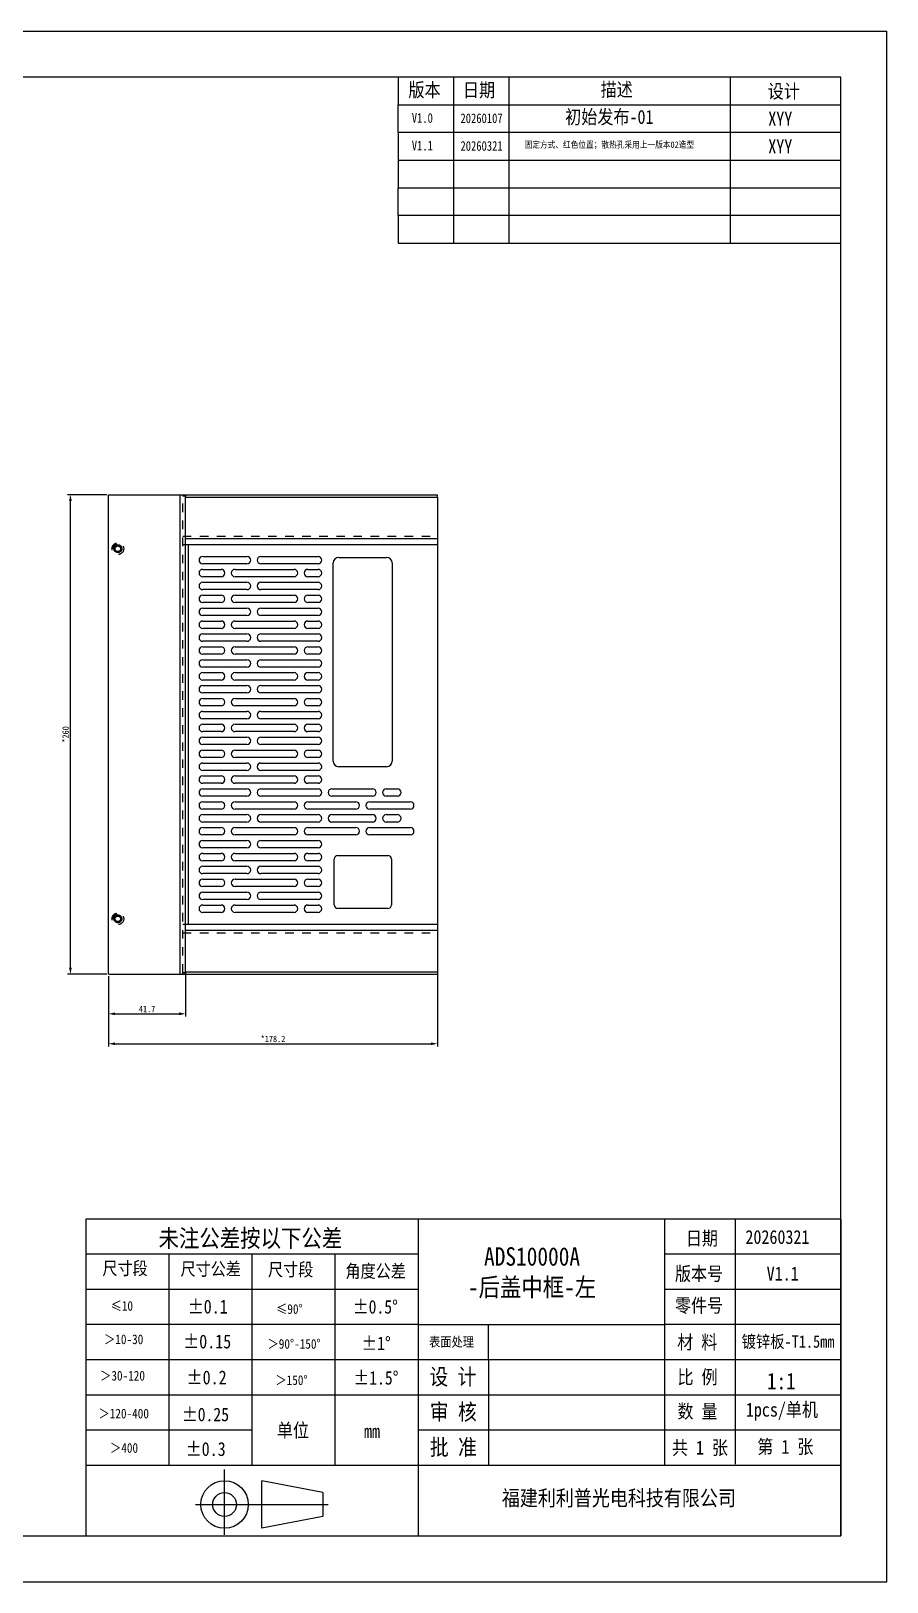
# Model space of a CAD drawing. Header units: millimetres. Extents: x -177 to 18421, y -5017 to 3255.
# Drawn here: x 17478 to 17942, y 1159 to 2000 of the extents above; entities that cross this region are included whole.
import ezdxf

# ---------------------------------------------------------------- set-up
doc = ezdxf.new("R2010")
doc.units = ezdxf.units.MM
doc.header["$LTSCALE"] = 46.255
doc.header["$PDMODE"] = 3
doc.header["$PDSIZE"] = 8
doc.linetypes.add('HIDDEN', pattern=[0.2, 0.1, -0.1])
doc.layers.get('0').update_dxf_attribs({"linetype": 'CONTINUOUS'})
doc.layers.get('Defpoints').update_dxf_attribs({"linetype": 'CONTINUOUS'})
for name, color, linetype in [('02___PRT_ALL_AXES', 7, 'CONTINUOUS'), ('03___PRT_ALL_CURVES', 7, 'CONTINUOUS'), ('DEFAULT_2', 8, 'HIDDEN')]:
    doc.layers.add(name, color=color, linetype=linetype)
doc.styles.get("Standard").update_dxf_attribs({"font": 'txt', "width": 0.85})
doc.styles.add('TEXTSTYLE_1', font='gdt', dxfattribs={"width": 0.8})
doc.dimstyles.new('DIMSTYLE_1', dxfattribs={"dimtxt": 3.5, "dimasz": 3.5, "dimexe": 1.5, "dimexo": 1, "dimgap": 0.875, "dimtad": 1, "dimdsep": 46, "dimtxsty": 'Standard', "dimblk": '_FILLED', "dimcen": 0.09, "dimadec": 0, "dimazin": 0, "dimtp": 0.01, "dimtm": 0.01, "dimtfac": 1, "dimtofl": 0, "dimtmove": 0, "dimatfit": 3, "dimldrblk": '_FILLED', "dimfxl": 0, "dimtolj": 1, "dimarcsym": 0})

# ---------------------------------------------------------------- blocks, each defined once
blk = doc.blocks.new('_FILLED')
at = {"color": 0, "linetype": 'ByBlock'}
blk.add_solid([(0, 0), (-1, 0.21), (-1, -0.21)], dxfattribs=at)
blk = doc.blocks.new('*D211')
at = {"color": 0, "linetype": 'Continuous', "lineweight": -2, "transparency": 16777216}
for p, q in [((17698.4, 1489.36), (17698.4, 1449.81)), ((17520.2, 1488.04), (17520.2, 1449.81)), ((17523.7, 1451.31), (17694.9, 1451.31))]:
    blk.add_line(p, q, dxfattribs=at)
at = {"layer": 'Defpoints', "color": 0, "linetype": 'Continuous', "transparency": 16777216}
for p in [(17520.2, 1489.04), (17698.4, 1490.36), (17698.4, 1451.31)]:
    blk.add_point(p, dxfattribs=at)
at = {"color": 0, "linetype": 'Continuous', "lineweight": -2, "transparency": 16777216, "xscale": 3.5, "yscale": 3.5, "zscale": 3.5, "rotation": 180}
blk.add_blockref('_FILLED', (17520.2, 1451.31), dxfattribs=at)
at = {"color": 0, "linetype": 'Continuous', "lineweight": -2, "transparency": 16777216, "xscale": 3.5, "yscale": 3.5, "zscale": 3.5}
blk.add_blockref('_FILLED', (17698.4, 1451.31), dxfattribs=at)
at = {"color": 0, "linetype": 'Continuous', "transparency": 16777216, "insert": (17609.3, 1455.69), "char_height": 3.5, "width": 25.5, "attachment_point": 2}
blk.add_mtext('\\A1;*178.2', dxfattribs=at)
blk = doc.blocks.new('*D212')
at = {"color": 0, "linetype": 'Continuous', "lineweight": -2, "transparency": 16777216}
for p, q in [((17561.9, 1488.84), (17561.9, 1466.05)), ((17520.2, 1488.04), (17520.2, 1466.05)), ((17523.7, 1467.55), (17558.4, 1467.55))]:
    blk.add_line(p, q, dxfattribs=at)
at = {"layer": 'Defpoints', "color": 0, "linetype": 'Continuous', "transparency": 16777216}
for p in [(17520.2, 1489.04), (17561.9, 1489.84), (17561.9, 1467.55)]:
    blk.add_point(p, dxfattribs=at)
at = {"color": 0, "linetype": 'Continuous', "lineweight": -2, "transparency": 16777216, "xscale": 3.5, "yscale": 3.5, "zscale": 3.5, "rotation": 180}
blk.add_blockref('_FILLED', (17520.2, 1467.55), dxfattribs=at)
at = {"color": 0, "linetype": 'Continuous', "lineweight": -2, "transparency": 16777216, "xscale": 3.5, "yscale": 3.5, "zscale": 3.5}
blk.add_blockref('_FILLED', (17561.9, 1467.55), dxfattribs=at)
at = {"color": 0, "linetype": 'Continuous', "transparency": 16777216, "insert": (17541.05, 1471.93), "char_height": 3.5, "width": 17, "attachment_point": 2}
blk.add_mtext('\\A1;41.7', dxfattribs=at)
blk = doc.blocks.new('*D214')
at = {"color": 0, "linetype": 'Continuous', "lineweight": -2, "transparency": 16777216}
for p, q in [((17519.2, 1749.04), (17497.99, 1749.04)), ((17499.49, 1492.54), (17499.49, 1745.54)), ((17519.2, 1489.04), (17497.99, 1489.04))]:
    blk.add_line(p, q, dxfattribs=at)
at = {"layer": 'Defpoints', "color": 0, "linetype": 'Continuous', "transparency": 16777216}
for p in [(17499.49, 1749.04), (17520.2, 1749.04), (17520.2, 1489.04)]:
    blk.add_point(p, dxfattribs=at)
at = {"color": 0, "linetype": 'Continuous', "lineweight": -2, "transparency": 16777216, "xscale": 3.5, "yscale": 3.5, "zscale": 3.5}
for p, rotation in [((17499.49, 1749.04), 90), ((17499.49, 1489.04), 270)]:
    blk.add_blockref('_FILLED', p, dxfattribs=dict(at, rotation=rotation))
at = {"color": 0, "linetype": 'Continuous', "transparency": 16777216, "insert": (17495.12, 1619.04), "char_height": 3.5, "width": 17, "attachment_point": 2, "rotation": 90}
blk.add_mtext('\\A1;*260', dxfattribs=at)

msp = doc.modelspace()

# ---------------------------------------------------------------- linework, layer by layer
at = {"color": 7, "linetype": 'Continuous'}
for p, q in [((16753.092, 2000.458), (17942.092, 2000.458)), ((17942.092, 1159.458), (17942.092, 2000.458)), ((17561.901, 1747.718), (17561.901, 1749.043)), ((17561.901, 1749.043), (17698.401, 1749.043)), ((17698.401, 1747.718), (17698.401, 1749.043)), ((17561.901, 1490.364), (17561.901, 1489.04)), ((17561.901, 1489.04), (17698.401, 1489.04)), ((17698.401, 1490.364), (17698.401, 1489.04)), ((16753.092, 1159.458), (17942.092, 1159.458))]:
    msp.add_line(p, q, dxfattribs=at)
for p, q in [((17707.092, 1975.458), (17707.092, 1930.458)), ((17737.092, 1975.458), (17737.092, 1930.458)), ((17857.092, 1975.458), (17857.092, 1930.458)), ((17677.092, 1930.458), (17677.092, 1915.458)), ((17707.092, 1930.458), (17707.092, 1885.458)), ((17737.092, 1930.458), (17737.092, 1885.458)), ((17857.092, 1930.458), (17857.092, 1885.458)), ((17677.092, 1900.458), (17677.092, 1915.458)), ((17677.092, 1915.458), (17917.092, 1915.458)), ((17917.092, 1900.458), (17677.092, 1900.458)), ((17677.092, 1900.458), (17677.092, 1885.458)), ((17677.092, 1885.458), (17917.092, 1885.458)), ((17917.092, 1356.259), (17507.896, 1356.259)), ((17507.896, 1356.259), (17507.896, 1184.458)), ((17687.896, 1356.259), (17687.896, 1184.458)), ((17821.456, 1356.259), (17821.456, 1222.636)), ((17859.825, 1356.259), (17859.825, 1223.272)), ((17917.092, 1356.259), (17917.092, 1184.458)), ((17687.896, 1337.17), (17507.896, 1337.17)), ((17552.896, 1337.17), (17552.896, 1222.663)), ((17597.896, 1337.17), (17597.896, 1222.663)), ((17642.896, 1337.17), (17642.896, 1222.663)), ((17917.092, 1337.17), (17821.456, 1337.17)), ((17687.896, 1318.081), (17507.896, 1318.081)), ((17917.092, 1318.081), (17821.456, 1318.081)), ((17687.896, 1298.992), (17507.896, 1298.992)), ((17687.896, 1298.992), (17821.456, 1298.992)), ((17726.074, 1279.903), (17726.074, 1298.992)), ((17917.092, 1298.992), (17821.456, 1298.992)), ((17687.896, 1279.903), (17507.896, 1279.903)), ((17917.092, 1279.903), (17687.896, 1279.903)), ((17726.074, 1279.903), (17726.074, 1222.636)), ((17917.092, 1260.814), (17507.896, 1260.814)), ((17597.896, 1241.752), (17507.896, 1241.752)), ((17917.092, 1241.725), (17687.896, 1241.725)), ((17687.896, 1222.663), (17507.896, 1222.663)), ((17917.092, 1222.636), (17687.896, 1222.636)), ((17636.33, 1207.905), (17603.254, 1214.341)), ((17636.33, 1207.905), (17636.33, 1195.035)), ((17636.33, 1195.035), (17603.254, 1188.599)), ((17507.896, 1184.458), (17917.092, 1184.458))]:
    msp.add_line(p, q)
at = {"color": 3, "linetype": 'Continuous'}
for p, q in [((17520.201, 1489.04), (17520.201, 1749.043)), ((17520.201, 1749.043), (17561.499, 1749.043)), ((17558.901, 1489.04), (17558.901, 1749.043)), ((17561.901, 1490.364), (17561.901, 1747.718)), ((17561.901, 1747.718), (17698.401, 1747.718)), ((17698.401, 1747.718), (17698.401, 1490.364)), ((17561.901, 1725.258), (17698.401, 1725.258)), ((17561.901, 1721.991), (17698.401, 1721.991)), ((17563.401, 1721.991), (17563.401, 1516.091)), ((17571.201, 1715.541), (17595.201, 1715.541)), ((17595.201, 1711.541), (17571.201, 1711.541)), ((17571.201, 1708.541), (17581.201, 1708.541)), ((17588.701, 1708.541), (17620.701, 1708.541)), ((17602.701, 1715.541), (17633.701, 1715.541)), ((17633.701, 1711.541), (17602.701, 1711.541)), ((17628.201, 1708.541), (17633.701, 1708.541)), ((17581.201, 1704.541), (17571.201, 1704.541)), ((17571.201, 1701.541), (17595.201, 1701.541)), ((17620.701, 1704.541), (17588.701, 1704.541)), ((17602.701, 1701.541), (17633.701, 1701.541)), ((17633.701, 1704.541), (17628.201, 1704.541)), ((17595.201, 1697.541), (17571.201, 1697.541)), ((17571.201, 1694.541), (17581.201, 1694.541)), ((17581.201, 1690.541), (17571.201, 1690.541)), ((17588.701, 1694.541), (17620.701, 1694.541)), ((17620.701, 1690.541), (17588.701, 1690.541)), ((17633.701, 1697.541), (17602.701, 1697.541)), ((17628.201, 1694.541), (17633.701, 1694.541)), ((17633.701, 1690.541), (17628.201, 1690.541)), ((17571.201, 1687.541), (17595.201, 1687.541)), ((17595.201, 1683.541), (17571.201, 1683.541)), ((17602.701, 1687.541), (17633.701, 1687.541)), ((17633.701, 1683.541), (17602.701, 1683.541)), ((17571.201, 1680.541), (17581.201, 1680.541)), ((17581.201, 1676.541), (17571.201, 1676.541)), ((17588.701, 1680.541), (17620.701, 1680.541)), ((17620.701, 1676.541), (17588.701, 1676.541)), ((17628.201, 1680.541), (17633.701, 1680.541)), ((17633.701, 1676.541), (17628.201, 1676.541)), ((17571.201, 1673.541), (17595.201, 1673.541)), ((17595.201, 1669.541), (17571.201, 1669.541)), ((17571.201, 1666.541), (17581.201, 1666.541)), ((17588.701, 1666.541), (17620.701, 1666.541)), ((17602.701, 1673.541), (17633.701, 1673.541)), ((17633.701, 1669.541), (17602.701, 1669.541)), ((17628.201, 1666.541), (17633.701, 1666.541)), ((17581.201, 1662.541), (17571.201, 1662.541)), ((17571.201, 1659.541), (17595.201, 1659.541)), ((17620.701, 1662.541), (17588.701, 1662.541)), ((17602.701, 1659.541), (17633.701, 1659.541)), ((17633.701, 1662.541), (17628.201, 1662.541)), ((17595.201, 1655.541), (17571.201, 1655.541)), ((17571.201, 1652.541), (17581.201, 1652.541)), ((17581.201, 1648.541), (17571.201, 1648.541)), ((17588.701, 1652.541), (17620.701, 1652.541)), ((17620.701, 1648.541), (17588.701, 1648.541)), ((17633.701, 1655.541), (17602.701, 1655.541)), ((17628.201, 1652.541), (17633.701, 1652.541)), ((17633.701, 1648.541), (17628.201, 1648.541)), ((17571.201, 1645.541), (17595.201, 1645.541)), ((17595.201, 1641.541), (17571.201, 1641.541)), ((17602.701, 1645.541), (17633.701, 1645.541)), ((17633.701, 1641.541), (17602.701, 1641.541)), ((17571.201, 1638.541), (17581.201, 1638.541)), ((17581.201, 1634.541), (17571.201, 1634.541)), ((17571.201, 1631.541), (17595.201, 1631.541)), ((17588.701, 1638.541), (17620.701, 1638.541)), ((17620.701, 1634.541), (17588.701, 1634.541)), ((17602.701, 1631.541), (17633.701, 1631.541)), ((17628.201, 1638.541), (17633.701, 1638.541)), ((17633.701, 1634.541), (17628.201, 1634.541)), ((17595.201, 1627.541), (17571.201, 1627.541)), ((17571.201, 1624.541), (17581.201, 1624.541)), ((17588.701, 1624.541), (17620.701, 1624.541)), ((17633.701, 1627.541), (17602.701, 1627.541)), ((17628.201, 1624.541), (17633.701, 1624.541)), ((17581.201, 1620.541), (17571.201, 1620.541)), ((17571.201, 1617.541), (17595.201, 1617.541)), ((17620.701, 1620.541), (17588.701, 1620.541)), ((17602.701, 1617.541), (17633.701, 1617.541)), ((17633.701, 1620.541), (17628.201, 1620.541)), ((17595.201, 1613.541), (17571.201, 1613.541)), ((17571.201, 1610.541), (17581.201, 1610.541)), ((17581.201, 1606.541), (17571.201, 1606.541)), ((17588.701, 1610.541), (17620.701, 1610.541)), ((17620.701, 1606.541), (17588.701, 1606.541)), ((17633.701, 1613.541), (17602.701, 1613.541)), ((17628.201, 1610.541), (17633.701, 1610.541)), ((17633.701, 1606.541), (17628.201, 1606.541)), ((17571.201, 1603.541), (17595.201, 1603.541)), ((17595.201, 1599.541), (17571.201, 1599.541)), ((17602.701, 1603.541), (17633.701, 1603.541)), ((17633.701, 1599.541), (17602.701, 1599.541)), ((17571.201, 1596.541), (17581.201, 1596.541)), ((17581.201, 1592.541), (17571.201, 1592.541)), ((17571.201, 1589.541), (17595.201, 1589.541)), ((17588.701, 1596.541), (17620.701, 1596.541)), ((17620.701, 1592.541), (17588.701, 1592.541)), ((17602.701, 1589.541), (17633.701, 1589.541)), ((17628.201, 1596.541), (17633.701, 1596.541)), ((17633.701, 1592.541), (17628.201, 1592.541)), ((17641.201, 1589.541), (17663.201, 1589.541)), ((17670.701, 1589.541), (17676.701, 1589.541)), ((17595.201, 1585.541), (17571.201, 1585.541)), ((17571.201, 1582.541), (17581.201, 1582.541)), ((17588.701, 1582.541), (17620.701, 1582.541)), ((17633.701, 1585.541), (17602.701, 1585.541)), ((17628.201, 1582.541), (17654.201, 1582.541)), ((17663.201, 1585.541), (17641.201, 1585.541)), ((17661.701, 1582.541), (17683.701, 1582.541)), ((17676.701, 1585.541), (17670.701, 1585.541)), ((17581.201, 1578.541), (17571.201, 1578.541)), ((17571.201, 1575.541), (17595.201, 1575.541)), ((17620.701, 1578.541), (17588.701, 1578.541)), ((17602.701, 1575.541), (17633.701, 1575.541)), ((17654.201, 1578.541), (17628.201, 1578.541)), ((17641.201, 1575.541), (17663.201, 1575.541)), ((17683.701, 1578.541), (17661.701, 1578.541)), ((17670.701, 1575.541), (17676.701, 1575.541)), ((17595.201, 1571.541), (17571.201, 1571.541)), ((17571.201, 1568.541), (17581.201, 1568.541)), ((17581.201, 1564.541), (17571.201, 1564.541)), ((17588.701, 1568.541), (17620.701, 1568.541)), ((17620.701, 1564.541), (17588.701, 1564.541)), ((17633.701, 1571.541), (17602.701, 1571.541)), ((17628.201, 1568.541), (17654.201, 1568.541)), ((17654.201, 1564.541), (17628.201, 1564.541)), ((17663.201, 1571.541), (17641.201, 1571.541)), ((17661.701, 1568.541), (17683.701, 1568.541)), ((17683.701, 1564.541), (17661.701, 1564.541)), ((17676.701, 1571.541), (17670.701, 1571.541)), ((17571.201, 1561.541), (17595.201, 1561.541)), ((17595.201, 1557.541), (17571.201, 1557.541)), ((17602.701, 1561.541), (17633.701, 1561.541)), ((17633.701, 1557.541), (17602.701, 1557.541)), ((17571.201, 1554.541), (17581.201, 1554.541)), ((17581.201, 1550.541), (17571.201, 1550.541)), ((17571.201, 1547.541), (17595.201, 1547.541)), ((17588.701, 1554.541), (17620.701, 1554.541)), ((17620.701, 1550.541), (17588.701, 1550.541)), ((17602.701, 1547.541), (17633.701, 1547.541)), ((17628.201, 1554.541), (17633.701, 1554.541)), ((17633.701, 1550.541), (17628.201, 1550.541)), ((17595.201, 1543.541), (17571.201, 1543.541)), ((17571.201, 1540.541), (17581.201, 1540.541)), ((17588.701, 1540.541), (17620.701, 1540.541)), ((17633.701, 1543.541), (17602.701, 1543.541)), ((17628.201, 1540.541), (17633.701, 1540.541)), ((17581.201, 1536.541), (17571.201, 1536.541)), ((17571.201, 1533.541), (17595.201, 1533.541)), ((17620.701, 1536.541), (17588.701, 1536.541)), ((17602.701, 1533.541), (17633.701, 1533.541)), ((17633.701, 1536.541), (17628.201, 1536.541)), ((17595.201, 1529.541), (17571.201, 1529.541)), ((17571.201, 1526.541), (17581.201, 1526.541)), ((17581.201, 1522.541), (17571.201, 1522.541)), ((17588.701, 1526.541), (17620.701, 1526.541)), ((17620.701, 1522.541), (17588.701, 1522.541)), ((17633.701, 1529.541), (17602.701, 1529.541)), ((17628.201, 1526.541), (17633.701, 1526.541)), ((17633.701, 1522.541), (17628.201, 1522.541)), ((17561.901, 1516.091), (17698.401, 1516.091)), ((17561.901, 1512.824), (17698.401, 1512.824)), ((17520.201, 1489.04), (17561.499, 1489.04)), ((17561.901, 1490.364), (17698.401, 1490.364))]:
    msp.add_line(p, q, dxfattribs=at)
at = {"color": 1, "linetype": 'Continuous'}
for p, q in [((17641.901, 1604.541), (17641.901, 1712.041)), ((17644.901, 1715.041), (17670.901, 1715.041)), ((17673.901, 1712.041), (17673.901, 1604.541)), ((17670.901, 1601.541), (17644.901, 1601.541)), ((17642.501, 1526.641), (17642.501, 1551.441)), ((17644.501, 1553.441), (17671.501, 1553.441)), ((17673.501, 1551.441), (17673.501, 1526.641)), ((17671.501, 1524.641), (17644.501, 1524.641))]:
    msp.add_line(p, q, dxfattribs=at)
at = {"lineweight": -3}
for p, q in [((17583.044, 1185.02), (17583.044, 1220.371)), ((17603.254, 1188.599), (17603.254, 1214.341)), ((17567.334, 1201.47), (17639.12, 1201.47))]:
    msp.add_line(p, q, dxfattribs=at)
at = {"color": 7, "linetype": 'Continuous'}
msp.add_lwpolyline([(16778.092, 1184.458), (17917.092, 1184.458), (17917.092, 1975.458), (16778.092, 1975.458)], close=True, dxfattribs=at)
for points in [[(17917.092, 1945.458), (17677.092, 1945.458), (17677.092, 1930.458), (17917.092, 1930.458), (17917.092, 1975.458), (17677.092, 1975.458), (17677.092, 1960.458)], [(17677.092, 1945.458), (17677.092, 1960.458), (17917.092, 1960.458)]]:
    msp.add_lwpolyline(points)
at = {"lineweight": -3}
for radius in [12.871, 6.435]:
    msp.add_circle((17583.044, 1201.47), radius, dxfattribs=at)
at = {"color": 3, "linetype": 'Continuous'}
for centre, start, end in [((17571.201, 1713.541), 90, 270), ((17571.201, 1706.541), 90, 270), ((17581.201, 1706.541), 270, 90), ((17588.701, 1706.541), 90, 270), ((17595.201, 1713.541), 270, 90), ((17602.701, 1713.541), 90, 270), ((17620.701, 1706.541), 270, 90), ((17628.201, 1706.541), 90, 270), ((17633.701, 1713.541), 270, 90), ((17633.701, 1706.541), 270, 90), ((17571.201, 1699.541), 90, 270), ((17595.201, 1699.541), 270, 90), ((17602.701, 1699.541), 90, 270), ((17633.701, 1699.541), 270, 90), ((17571.201, 1692.541), 90, 270), ((17581.201, 1692.541), 270, 90), ((17588.701, 1692.541), 90, 270), ((17620.701, 1692.541), 270, 90), ((17628.201, 1692.541), 90, 270), ((17633.701, 1692.541), 270, 90), ((17571.201, 1685.541), 90, 270), ((17595.201, 1685.541), 270, 90), ((17602.701, 1685.541), 90, 270), ((17633.701, 1685.541), 270, 90), ((17571.201, 1678.541), 90, 270), ((17581.201, 1678.541), 270, 90), ((17588.701, 1678.541), 90, 270), ((17620.701, 1678.541), 270, 90), ((17628.201, 1678.541), 90, 270), ((17633.701, 1678.541), 270, 90), ((17571.201, 1671.541), 90, 270), ((17571.201, 1664.541), 90, 270), ((17581.201, 1664.541), 270, 90), ((17588.701, 1664.541), 90, 270), ((17595.201, 1671.541), 270, 90), ((17602.701, 1671.541), 90, 270), ((17620.701, 1664.541), 270, 90), ((17628.201, 1664.541), 90, 270), ((17633.701, 1671.541), 270, 90), ((17633.701, 1664.541), 270, 90), ((17571.201, 1657.541), 90, 270), ((17595.201, 1657.541), 270, 90), ((17602.701, 1657.541), 90, 270), ((17633.701, 1657.541), 270, 90), ((17571.201, 1650.541), 90, 270), ((17581.201, 1650.541), 270, 90), ((17588.701, 1650.541), 90, 270), ((17620.701, 1650.541), 270, 90), ((17628.201, 1650.541), 90, 270), ((17633.701, 1650.541), 270, 90), ((17571.201, 1643.541), 90, 270), ((17595.201, 1643.541), 270, 90), ((17602.701, 1643.541), 90, 270), ((17633.701, 1643.541), 270, 90), ((17571.201, 1636.541), 90, 270), ((17571.201, 1629.541), 90, 270), ((17581.201, 1636.541), 270, 90), ((17588.701, 1636.541), 90, 270), ((17595.201, 1629.541), 270, 90), ((17602.701, 1629.541), 90, 270), ((17620.701, 1636.541), 270, 90), ((17628.201, 1636.541), 90, 270), ((17633.701, 1636.541), 270, 90), ((17633.701, 1629.541), 270, 90), ((17571.201, 1622.541), 90, 270), ((17581.201, 1622.541), 270, 90), ((17588.701, 1622.541), 90, 270), ((17620.701, 1622.541), 270, 90), ((17628.201, 1622.541), 90, 270), ((17633.701, 1622.541), 270, 90), ((17571.201, 1615.541), 90, 270), ((17595.201, 1615.541), 270, 90), ((17602.701, 1615.541), 90, 270), ((17633.701, 1615.541), 270, 90), ((17571.201, 1608.541), 90, 270), ((17581.201, 1608.541), 270, 90), ((17588.701, 1608.541), 90, 270), ((17620.701, 1608.541), 270, 90), ((17628.201, 1608.541), 90, 270), ((17633.701, 1608.541), 270, 90), ((17571.201, 1601.541), 90, 270), ((17595.201, 1601.541), 270, 90), ((17602.701, 1601.541), 90, 270), ((17633.701, 1601.541), 270, 90), ((17571.201, 1594.541), 90, 270), ((17571.201, 1587.541), 90, 270), ((17581.201, 1594.541), 270, 90), ((17588.701, 1594.541), 90, 270), ((17595.201, 1587.541), 270, 90), ((17602.701, 1587.541), 90, 270), ((17620.701, 1594.541), 270, 90), ((17628.201, 1594.541), 90, 270), ((17633.701, 1594.541), 270, 90), ((17633.701, 1587.541), 270, 90), ((17641.201, 1587.541), 90, 270), ((17663.201, 1587.541), 270, 90), ((17670.701, 1587.541), 90, 270), ((17676.701, 1587.541), 270, 90), ((17571.201, 1580.541), 90, 270), ((17581.201, 1580.541), 270, 90), ((17588.701, 1580.541), 90, 270), ((17620.701, 1580.541), 270, 90), ((17628.201, 1580.541), 90, 270), ((17654.201, 1580.541), 270, 90), ((17661.701, 1580.541), 90, 270), ((17683.701, 1580.541), 270, 90), ((17571.201, 1573.541), 90, 270), ((17595.201, 1573.541), 270, 90), ((17602.701, 1573.541), 90, 270), ((17633.701, 1573.541), 270, 90), ((17641.201, 1573.541), 90, 270), ((17663.201, 1573.541), 270, 90), ((17670.701, 1573.541), 90, 270), ((17676.701, 1573.541), 270, 90), ((17571.201, 1566.541), 90, 270), ((17581.201, 1566.541), 270, 90), ((17588.701, 1566.541), 90, 270), ((17620.701, 1566.541), 270, 90), ((17628.201, 1566.541), 90, 270), ((17654.201, 1566.541), 270, 90), ((17661.701, 1566.541), 90, 270), ((17683.701, 1566.541), 270, 90), ((17571.201, 1559.541), 90, 270), ((17595.201, 1559.541), 270, 90), ((17602.701, 1559.541), 90, 270), ((17633.701, 1559.541), 270, 90), ((17571.201, 1552.541), 90, 270), ((17571.201, 1545.541), 90, 270), ((17581.201, 1552.541), 270, 90), ((17588.701, 1552.541), 90, 270), ((17595.201, 1545.541), 270, 90), ((17602.701, 1545.541), 90, 270), ((17620.701, 1552.541), 270, 90), ((17628.201, 1552.541), 90, 270), ((17633.701, 1552.541), 270, 90), ((17633.701, 1545.541), 270, 90), ((17571.201, 1538.541), 90, 270), ((17581.201, 1538.541), 270, 90), ((17588.701, 1538.541), 90, 270), ((17620.701, 1538.541), 270, 90), ((17628.201, 1538.541), 90, 270), ((17633.701, 1538.541), 270, 90), ((17571.201, 1531.541), 90, 270), ((17595.201, 1531.541), 270, 90), ((17602.701, 1531.541), 90, 270), ((17633.701, 1531.541), 270, 90), ((17571.201, 1524.541), 90, 270), ((17581.201, 1524.541), 270, 90), ((17588.701, 1524.541), 90, 270), ((17620.701, 1524.541), 270, 90), ((17628.201, 1524.541), 90, 270), ((17633.701, 1524.541), 270, 90)]:
    msp.add_arc(centre, 2, start, end, dxfattribs=at)
at = {"color": 1, "linetype": 'Continuous'}
for centre, radius, start, end in [((17644.901, 1712.041), 3, 90, 180), ((17670.901, 1712.041), 3, 0, 90), ((17644.901, 1604.541), 3, 180, 270), ((17670.901, 1604.541), 3, 270, 0), ((17644.501, 1551.441), 2, 90, 180), ((17671.501, 1551.441), 2, 0, 90), ((17644.501, 1526.641), 2, 180, 270), ((17671.501, 1526.641), 2, 270, 0)]:
    msp.add_arc(centre, radius, start, end, dxfattribs=at)
at = {"color": 3, "linetype": 'Continuous'}
for points in [[(17561.499, 1749.043), (17561.615, 1748.935), (17561.72, 1748.81), (17561.793, 1748.669)], [(17561.499, 1489.04), (17561.615, 1489.147), (17561.72, 1489.273), (17561.793, 1489.414)]]:
    msp.add_open_spline(points, degree=3, dxfattribs=at)
at = {"layer": '02___PRT_ALL_AXES', "color": 8, "linetype": 'HIDDEN'}
for centre, radius in [((17525.201, 1719.741), 3.175), ((17525.201, 1719.741), 2.11), ((17525.201, 1719.741), 1.91), ((17525.201, 1519.041), 3.175), ((17525.201, 1519.041), 2.11), ((17525.201, 1519.041), 1.91)]:
    msp.add_circle(centre, radius, dxfattribs=at)
at = {"layer": '02___PRT_ALL_AXES', "color": 3, "linetype": 'Continuous'}
for centre in [(17525.201, 1719.741), (17525.201, 1519.041)]:
    msp.add_circle(centre, 2.1, dxfattribs=at)
at = {"layer": '02___PRT_ALL_AXES', "color": 7, "linetype": 'Continuous'}
for centre in [(17525.201, 1719.741), (17525.201, 1519.041)]:
    msp.add_circle(centre, 1.5, dxfattribs=at)
at = {"layer": '03___PRT_ALL_CURVES', "color": 1, "linetype": 'Continuous'}
for p, q in [((17641.901, 1604.541), (17641.901, 1712.041)), ((17644.901, 1715.041), (17670.901, 1715.041)), ((17673.901, 1712.041), (17673.901, 1604.541)), ((17670.901, 1601.541), (17644.901, 1601.541)), ((17642.501, 1526.641), (17642.501, 1551.441)), ((17644.501, 1553.441), (17671.501, 1553.441)), ((17673.501, 1551.441), (17673.501, 1526.641)), ((17671.501, 1524.641), (17644.501, 1524.641))]:
    msp.add_line(p, q, dxfattribs=at)
for centre, radius, start, end in [((17644.901, 1712.041), 3, 90, 180), ((17670.901, 1712.041), 3, 0, 90), ((17644.901, 1604.541), 3, 180, 270), ((17670.901, 1604.541), 3, 270, 0), ((17644.501, 1551.441), 2, 90, 180), ((17671.501, 1551.441), 2, 0, 90), ((17644.501, 1526.641), 2, 180, 270), ((17671.501, 1526.641), 2, 270, 0)]:
    msp.add_arc(centre, radius, start, end, dxfattribs=at)
at = {"layer": 'DEFAULT_2', "color": 8, "linetype": 'HIDDEN'}
for p, q in [((17560.401, 1489.838), (17560.401, 1748.245)), ((17561.901, 1748.245), (17560.401, 1748.245)), ((17560.401, 1726.582), (17698.401, 1726.582)), ((17522.052, 1719.958), (17522.038, 1720.021)), ((17522.049, 1720.123), (17522.076, 1720.182)), ((17522.109, 1719.889), (17522.052, 1719.958)), ((17522.076, 1720.182), (17522.124, 1720.227)), ((17522.211, 1719.84), (17522.109, 1719.889)), ((17522.124, 1720.227), (17522.213, 1720.267)), ((17522.175, 1720.108), (17522.164, 1720.009)), ((17522.164, 1720.009), (17522.18, 1719.957)), ((17522.202, 1720.156), (17522.175, 1720.108)), ((17522.18, 1719.957), (17522.24, 1719.913)), ((17522.248, 1720.188), (17522.202, 1720.156)), ((17522.294, 1719.819), (17522.211, 1719.84)), ((17522.213, 1720.267), (17522.301, 1720.283)), ((17522.24, 1719.913), (17522.302, 1719.893)), ((17522.314, 1720.206), (17522.248, 1720.188)), ((17522.302, 1719.893), (17522.294, 1719.819)), ((17522.301, 1720.283), (17522.407, 1720.272)), ((17523.166, 1720.568), (17522.312, 1721.06)), ((17522.377, 1720.2), (17522.314, 1720.206)), ((17522.345, 1721.128), (17523.02, 1720.739)), ((17522.438, 1720.168), (17522.377, 1720.2)), ((17522.407, 1720.272), (17522.489, 1720.238)), ((17523.02, 1720.739), (17522.425, 1721.283)), ((17522.477, 1720.126), (17522.438, 1720.168)), ((17522.475, 1721.37), (17523.244, 1721.129)), ((17522.492, 1720.074), (17522.477, 1720.126)), ((17522.484, 1720), (17522.492, 1720.074)), ((17522.5, 1719.948), (17522.484, 1720)), ((17522.489, 1720.514), (17522.548, 1720.679)), ((17522.59, 1720.478), (17522.489, 1720.514)), ((17522.489, 1720.238), (17522.568, 1720.179)), ((17522.537, 1719.893), (17522.5, 1719.948)), ((17522.617, 1719.835), (17522.537, 1719.893)), ((17522.542, 1721.274), (17523.223, 1720.665)), ((17523.41, 1720.99), (17522.542, 1721.274)), ((17522.548, 1720.679), (17522.648, 1720.643)), ((17522.568, 1720.179), (17522.605, 1720.125)), ((17523.244, 1721.129), (17522.569, 1721.518)), ((17522.648, 1720.643), (17522.59, 1720.478)), ((17522.605, 1720.125), (17522.619, 1720.061)), ((17522.619, 1720.061), (17522.611, 1719.986)), ((17522.611, 1719.986), (17522.629, 1719.947)), ((17522.612, 1721.58), (17523.466, 1721.088)), ((17522.7, 1719.813), (17522.617, 1719.835)), ((17522.629, 1719.947), (17522.667, 1719.905)), ((17522.667, 1719.905), (17522.729, 1719.886)), ((17522.785, 1719.804), (17522.7, 1719.813)), ((17522.729, 1719.886), (17522.771, 1719.881)), ((17522.771, 1719.881), (17522.836, 1719.887)), ((17522.871, 1719.808), (17522.785, 1719.804)), ((17522.818, 1720.115), (17522.826, 1720.19)), ((17522.859, 1720.098), (17522.818, 1720.115)), ((17522.826, 1720.19), (17522.888, 1720.17)), ((17522.836, 1719.887), (17522.882, 1719.92)), ((17522.898, 1720.069), (17522.859, 1720.098)), ((17522.96, 1719.848), (17522.871, 1719.808)), ((17522.882, 1719.92), (17522.908, 1719.955)), ((17522.888, 1720.17), (17522.968, 1720.124)), ((17522.916, 1720.029), (17522.898, 1720.069)), ((17522.908, 1719.955), (17522.916, 1720.029)), ((17522.948, 1721.892), (17522.954, 1721.957)), ((17522.95, 1721.835), (17522.948, 1721.892)), ((17522.976, 1721.772), (17522.95, 1721.835)), ((17522.954, 1721.957), (17522.976, 1722.006)), ((17523.008, 1719.894), (17522.96, 1719.848)), ((17522.968, 1720.124), (17523.027, 1720.068)), ((17523.011, 1721.717), (17522.976, 1721.772)), ((17523.035, 1719.941), (17523.008, 1719.894)), ((17523.056, 1721.76), (17523.011, 1721.717)), ((17523.028, 1721.88), (17523.024, 1721.848)), ((17523.024, 1721.848), (17523.036, 1721.799)), ((17523.027, 1720.068), (17523.041, 1720.003)), ((17523.058, 1721.939), (17523.028, 1721.88)), ((17523.041, 1720.003), (17523.035, 1719.941)), ((17523.036, 1721.799), (17523.056, 1721.76)), ((17523.049, 1722.076), (17523.099, 1722.095)), ((17523.113, 1721.99), (17523.058, 1721.939)), ((17523.099, 1722.095), (17523.165, 1722.099)), ((17523.173, 1722.018), (17523.113, 1721.99)), ((17523.165, 1722.099), (17523.221, 1722.094)), ((17523.223, 1720.665), (17523.166, 1720.568)), ((17523.205, 1722.02), (17523.173, 1722.018)), ((17523.253, 1722.006), (17523.205, 1722.02)), ((17523.221, 1722.094), (17523.283, 1722.065)), ((17523.291, 1721.984), (17523.253, 1722.006)), ((17523.283, 1722.065), (17523.337, 1722.027)), ((17523.35, 1721.922), (17523.291, 1721.984)), ((17523.317, 1721.685), (17523.353, 1721.72)), ((17523.375, 1721.624), (17523.317, 1721.685)), ((17523.337, 1722.027), (17523.395, 1721.965)), ((17523.39, 1721.844), (17523.35, 1721.922)), ((17523.353, 1721.72), (17523.393, 1721.787)), ((17523.412, 1721.658), (17523.375, 1721.624)), ((17523.386, 1721.34), (17523.431, 1721.383)), ((17523.454, 1721.287), (17523.386, 1721.34)), ((17523.393, 1721.787), (17523.39, 1721.844)), ((17523.395, 1721.965), (17523.445, 1721.895)), ((17523.466, 1721.088), (17523.41, 1720.99)), ((17523.495, 1721.679), (17523.412, 1721.658)), ((17523.431, 1721.383), (17523.494, 1721.354)), ((17523.445, 1721.895), (17523.471, 1721.832)), ((17523.549, 1721.26), (17523.454, 1721.287)), ((17523.471, 1721.832), (17523.455, 1721.758)), ((17523.455, 1721.758), (17523.535, 1721.746)), ((17523.494, 1721.354), (17523.55, 1721.349)), ((17523.543, 1721.665), (17523.495, 1721.679)), ((17523.535, 1721.746), (17523.597, 1721.717)), ((17523.619, 1721.621), (17523.543, 1721.665)), ((17523.614, 1721.264), (17523.549, 1721.26)), ((17523.55, 1721.349), (17523.61, 1721.377)), ((17523.597, 1721.717), (17523.665, 1721.664)), ((17523.61, 1721.377), (17523.646, 1721.411)), ((17523.614, 1722.067), (17523.762, 1722.16)), ((17523.67, 1721.977), (17523.614, 1722.067)), ((17523.692, 1721.308), (17523.614, 1721.264)), ((17523.649, 1721.59), (17523.619, 1721.621)), ((17523.646, 1721.411), (17523.677, 1721.47)), ((17523.675, 1721.527), (17523.649, 1721.59)), ((17523.665, 1721.664), (17523.694, 1721.633)), ((17523.818, 1722.069), (17523.67, 1721.977)), ((17523.677, 1721.47), (17523.675, 1721.527)), ((17523.711, 1721.326), (17523.692, 1721.308)), ((17523.694, 1721.633), (17523.744, 1721.563)), ((17523.759, 1721.401), (17523.711, 1721.326)), ((17523.744, 1721.563), (17523.766, 1721.467)), ((17523.766, 1721.467), (17523.759, 1721.401)), ((17523.762, 1722.16), (17523.818, 1722.069)), ((17523.85, 1722.506), (17523.814, 1722.597)), ((17524.373, 1722.142), (17523.85, 1722.506)), ((17524.268, 1722.673), (17523.943, 1722.543)), ((17523.943, 1722.543), (17524.407, 1722.225)), ((17524.107, 1721.898), (17524.165, 1721.922)), ((17524.15, 1721.824), (17524.107, 1721.898)), ((17524.229, 1721.764), (17524.15, 1721.824)), ((17524.165, 1721.922), (17524.212, 1721.872)), ((17524.212, 1721.872), (17524.263, 1721.846)), ((17524.291, 1721.743), (17524.229, 1721.764)), ((17524.231, 1722.765), (17524.268, 1722.673)), ((17524.263, 1721.846), (17524.329, 1721.85)), ((17524.38, 1721.756), (17524.291, 1721.743)), ((17524.329, 1721.85), (17524.375, 1721.868)), ((17524.428, 1722.073), (17524.373, 1722.142)), ((17524.375, 1721.868), (17524.425, 1721.911)), ((17524.426, 1721.774), (17524.38, 1721.756)), ((17524.407, 1722.225), (17524.454, 1722.175)), ((17524.425, 1721.911), (17524.444, 1721.965)), ((17524.488, 1721.822), (17524.426, 1721.774)), ((17524.444, 1722.033), (17524.428, 1722.073)), ((17524.444, 1721.965), (17524.444, 1722.033)), ((17524.454, 1722.175), (17524.497, 1722.101)), ((17524.519, 1721.88), (17524.488, 1721.822)), ((17524.497, 1722.101), (17524.513, 1722.061)), ((17524.513, 1722.061), (17524.533, 1721.977)), ((17524.533, 1721.977), (17524.519, 1721.88)), ((17560.401, 1721.991), (17561.901, 1721.991)), ((17522.052, 1519.258), (17522.038, 1519.321)), ((17522.049, 1519.423), (17522.076, 1519.482)), ((17522.109, 1519.189), (17522.052, 1519.258)), ((17522.076, 1519.482), (17522.124, 1519.527)), ((17522.211, 1519.14), (17522.109, 1519.189)), ((17522.124, 1519.527), (17522.213, 1519.567)), ((17522.175, 1519.408), (17522.164, 1519.309)), ((17522.164, 1519.309), (17522.18, 1519.257)), ((17522.202, 1519.456), (17522.175, 1519.408)), ((17522.18, 1519.257), (17522.24, 1519.213)), ((17522.248, 1519.488), (17522.202, 1519.456)), ((17522.294, 1519.119), (17522.211, 1519.14)), ((17522.213, 1519.567), (17522.301, 1519.583)), ((17522.24, 1519.213), (17522.302, 1519.193)), ((17522.314, 1519.506), (17522.248, 1519.488)), ((17522.302, 1519.193), (17522.294, 1519.119)), ((17522.301, 1519.583), (17522.407, 1519.572)), ((17523.166, 1519.868), (17522.312, 1520.36)), ((17522.377, 1519.5), (17522.314, 1519.506)), ((17522.345, 1520.428), (17523.02, 1520.039)), ((17522.438, 1519.468), (17522.377, 1519.5)), ((17522.407, 1519.572), (17522.489, 1519.538)), ((17523.02, 1520.039), (17522.425, 1520.583)), ((17522.477, 1519.426), (17522.438, 1519.468)), ((17522.475, 1520.67), (17523.244, 1520.429)), ((17522.492, 1519.374), (17522.477, 1519.426)), ((17522.484, 1519.3), (17522.492, 1519.374)), ((17522.5, 1519.248), (17522.484, 1519.3)), ((17522.489, 1519.814), (17522.548, 1519.979)), ((17522.59, 1519.778), (17522.489, 1519.814)), ((17522.489, 1519.538), (17522.568, 1519.479)), ((17522.537, 1519.193), (17522.5, 1519.248)), ((17522.617, 1519.135), (17522.537, 1519.193)), ((17522.542, 1520.574), (17523.223, 1519.965)), ((17523.41, 1520.29), (17522.542, 1520.574)), ((17522.548, 1519.979), (17522.648, 1519.943)), ((17522.568, 1519.479), (17522.605, 1519.425)), ((17523.244, 1520.429), (17522.569, 1520.818)), ((17522.648, 1519.943), (17522.59, 1519.778)), ((17522.605, 1519.425), (17522.619, 1519.361)), ((17522.619, 1519.361), (17522.611, 1519.286)), ((17522.611, 1519.286), (17522.629, 1519.247)), ((17522.612, 1520.88), (17523.466, 1520.388)), ((17522.7, 1519.113), (17522.617, 1519.135)), ((17522.629, 1519.247), (17522.667, 1519.205)), ((17522.667, 1519.205), (17522.729, 1519.186)), ((17522.785, 1519.104), (17522.7, 1519.113)), ((17522.729, 1519.186), (17522.771, 1519.181)), ((17522.771, 1519.181), (17522.836, 1519.187)), ((17522.871, 1519.108), (17522.785, 1519.104)), ((17522.818, 1519.415), (17522.826, 1519.49)), ((17522.859, 1519.398), (17522.818, 1519.415)), ((17522.826, 1519.49), (17522.888, 1519.47)), ((17522.836, 1519.187), (17522.882, 1519.22)), ((17522.898, 1519.369), (17522.859, 1519.398)), ((17522.96, 1519.148), (17522.871, 1519.108)), ((17522.882, 1519.22), (17522.908, 1519.255)), ((17522.888, 1519.47), (17522.968, 1519.424)), ((17522.916, 1519.329), (17522.898, 1519.369)), ((17522.908, 1519.255), (17522.916, 1519.329)), ((17522.948, 1521.192), (17522.954, 1521.257)), ((17522.95, 1521.135), (17522.948, 1521.192)), ((17522.976, 1521.072), (17522.95, 1521.135)), ((17522.954, 1521.257), (17522.976, 1521.306)), ((17523.008, 1519.194), (17522.96, 1519.148)), ((17522.968, 1519.424), (17523.027, 1519.368)), ((17523.011, 1521.017), (17522.976, 1521.072)), ((17523.035, 1519.241), (17523.008, 1519.194)), ((17523.056, 1521.06), (17523.011, 1521.017)), ((17523.028, 1521.18), (17523.024, 1521.148)), ((17523.024, 1521.148), (17523.036, 1521.099)), ((17523.027, 1519.368), (17523.041, 1519.303)), ((17523.058, 1521.239), (17523.028, 1521.18)), ((17523.041, 1519.303), (17523.035, 1519.241)), ((17523.036, 1521.099), (17523.056, 1521.06)), ((17523.049, 1521.376), (17523.099, 1521.395)), ((17523.113, 1521.29), (17523.058, 1521.239)), ((17523.099, 1521.395), (17523.165, 1521.399)), ((17523.173, 1521.318), (17523.113, 1521.29)), ((17523.165, 1521.399), (17523.221, 1521.394)), ((17523.223, 1519.965), (17523.166, 1519.868)), ((17523.205, 1521.32), (17523.173, 1521.318)), ((17523.253, 1521.306), (17523.205, 1521.32)), ((17523.221, 1521.394), (17523.283, 1521.365)), ((17523.291, 1521.284), (17523.253, 1521.306)), ((17523.283, 1521.365), (17523.337, 1521.327)), ((17523.35, 1521.222), (17523.291, 1521.284)), ((17523.317, 1520.985), (17523.353, 1521.02)), ((17523.375, 1520.924), (17523.317, 1520.985)), ((17523.337, 1521.327), (17523.395, 1521.265)), ((17523.39, 1521.144), (17523.35, 1521.222)), ((17523.353, 1521.02), (17523.393, 1521.087)), ((17523.412, 1520.958), (17523.375, 1520.924)), ((17523.386, 1520.64), (17523.431, 1520.683)), ((17523.454, 1520.587), (17523.386, 1520.64)), ((17523.393, 1521.087), (17523.39, 1521.144)), ((17523.395, 1521.265), (17523.445, 1521.195)), ((17523.466, 1520.388), (17523.41, 1520.29)), ((17523.495, 1520.979), (17523.412, 1520.958)), ((17523.431, 1520.683), (17523.494, 1520.654)), ((17523.445, 1521.195), (17523.471, 1521.132)), ((17523.549, 1520.56), (17523.454, 1520.587)), ((17523.471, 1521.132), (17523.455, 1521.058)), ((17523.455, 1521.058), (17523.535, 1521.046)), ((17523.494, 1520.654), (17523.55, 1520.649)), ((17523.543, 1520.965), (17523.495, 1520.979)), ((17523.535, 1521.046), (17523.597, 1521.017)), ((17523.619, 1520.921), (17523.543, 1520.965)), ((17523.614, 1520.564), (17523.549, 1520.56)), ((17523.55, 1520.649), (17523.61, 1520.677)), ((17523.597, 1521.017), (17523.665, 1520.964)), ((17523.61, 1520.677), (17523.646, 1520.711)), ((17523.614, 1521.367), (17523.762, 1521.46)), ((17523.67, 1521.277), (17523.614, 1521.367)), ((17523.692, 1520.608), (17523.614, 1520.564)), ((17523.649, 1520.89), (17523.619, 1520.921)), ((17523.646, 1520.711), (17523.677, 1520.77)), ((17523.675, 1520.827), (17523.649, 1520.89)), ((17523.665, 1520.964), (17523.694, 1520.933)), ((17523.818, 1521.369), (17523.67, 1521.277)), ((17523.677, 1520.77), (17523.675, 1520.827)), ((17523.711, 1520.626), (17523.692, 1520.608)), ((17523.694, 1520.933), (17523.744, 1520.863)), ((17523.759, 1520.701), (17523.711, 1520.626)), ((17523.744, 1520.863), (17523.766, 1520.767)), ((17523.766, 1520.767), (17523.759, 1520.701)), ((17523.762, 1521.46), (17523.818, 1521.369)), ((17523.85, 1521.806), (17523.814, 1521.897)), ((17524.373, 1521.442), (17523.85, 1521.806)), ((17524.268, 1521.973), (17523.943, 1521.843)), ((17523.943, 1521.843), (17524.407, 1521.525)), ((17524.107, 1521.198), (17524.165, 1521.222)), ((17524.15, 1521.124), (17524.107, 1521.198)), ((17524.229, 1521.064), (17524.15, 1521.124)), ((17524.165, 1521.222), (17524.212, 1521.172)), ((17524.212, 1521.172), (17524.263, 1521.146)), ((17524.291, 1521.043), (17524.229, 1521.064)), ((17524.231, 1522.065), (17524.268, 1521.973)), ((17524.263, 1521.146), (17524.329, 1521.15)), ((17524.38, 1521.056), (17524.291, 1521.043)), ((17524.329, 1521.15), (17524.375, 1521.168)), ((17524.428, 1521.373), (17524.373, 1521.442)), ((17524.375, 1521.168), (17524.425, 1521.211)), ((17524.426, 1521.074), (17524.38, 1521.056)), ((17524.407, 1521.525), (17524.454, 1521.475)), ((17524.425, 1521.211), (17524.444, 1521.265)), ((17524.488, 1521.122), (17524.426, 1521.074)), ((17524.444, 1521.333), (17524.428, 1521.373)), ((17524.444, 1521.265), (17524.444, 1521.333)), ((17524.454, 1521.475), (17524.497, 1521.401)), ((17524.519, 1521.18), (17524.488, 1521.122)), ((17524.497, 1521.401), (17524.513, 1521.361)), ((17524.513, 1521.361), (17524.533, 1521.277)), ((17524.533, 1521.277), (17524.519, 1521.18)), ((17560.401, 1516.091), (17561.901, 1516.091)), ((17560.401, 1511.5), (17698.401, 1511.5)), ((17561.901, 1489.838), (17560.401, 1489.838))]:
    msp.add_line(p, q, dxfattribs=at)
for centre in [(17525.201, 1719.741), (17525.201, 1519.041)]:
    msp.add_circle(centre, 1.8, dxfattribs=at)
for points in [[(17560.2, 1749.043), (17560.231, 1748.985), (17560.348, 1748.734), (17560.401, 1748.455), (17560.401, 1748.245)], [(17560.2, 1489.04), (17560.231, 1489.098), (17560.348, 1489.348), (17560.401, 1489.628), (17560.401, 1489.838)]]:
    msp.add_open_spline(points, degree=3, knots=[0, 0, 0, 0, 0.2394505, 1, 1, 1, 1], dxfattribs=at)
for points in [[(17561.793, 1748.669), (17561.86, 1748.539), (17561.901, 1748.391), (17561.901, 1748.245)], [(17561.793, 1489.414), (17561.86, 1489.543), (17561.901, 1489.692), (17561.901, 1489.838)]]:
    msp.add_open_spline(points, degree=3, dxfattribs=at)

# ---------------------------------------------------------------- texts
at = {"lineweight": -3, "attachment_point": 5}
for s, insert, char_height, width in [('{\\fSimSun|b0|i0|c134|p54;版本}', (17691.432, 1968.146), 7.5163, 32.26492), ('{\\fSimSun|b0|i0|c134|p54;日期}', (17720.984, 1968.042), 7.5163, 32.26492), ('{\\fSimSun|b0|i0|c134|p54;描述}', (17795.592, 1968.35), 7.5163, 32.26492), ('{\\fSimSun|b0|i0|c134|p54;设计}', (17886.174, 1967.335), 7.5163, 32.26492), ('{\\fSimSun|b0|i0|c134|p54;初始发布\\C1;-01}', (17791.601, 1953.455), 7.5163, 49.01933), ('{\\fSimSun|b0|i0|c134|p54;XYY}', (17884.257, 1952.903), 7.5163, 32.26492), ('{\\fSimSun|b0|i0|c134|p54;XYY}', (17884.257, 1937.903), 7.5163, 32.26492), ('{\\fSimSun|b0|i0|c134|p54;尺寸段}', (17529.119, 1329.153), 7.05878, 63.16955), ('{\\fSimSun|b0|i0|c134|p54;尺寸公差}', (17575.533, 1328.809), 7.05878, 63.16955), ('{\\fSimSun|b0|i0|c134|p54;尺寸段}', (17618.853, 1328.466), 7.05878, 63.16955), ('{\\fSimSun|b0|i0|c134|p54;角度公差}', (17664.924, 1327.606), 7.05878, 63.16955), ('{\\fSimSun|b0|i0|c134|p54;≤10}', (17527.348, 1309.082), 5.25, 20.4485), ('{\\fSimSun|b0|i0|c0|p54;%%P\\fSimSun|b0|i0|c134|p54;0.1}', (17573.914, 1308.719), 7.5, 40.66211), ('{\\fSimSun|b0|i0|c0|p54;%%P\\fSimSun|b0|i0|c134|p54;0.5\\fSimSun|b0|i0|c0|p54;%%D}', (17664.815, 1308.615), 7.35, 40.66211), ('{\\fSimSun|b0|i0|c134|p54;≤90°}', (17618.179, 1307.387), 5.25, 61.41484), ('{\\fSimSun|b0|i0|c134|p54;＞10-30}', (17528.348, 1290.994), 5.25, 32.56221), ('{\\fSimSun|b0|i0|c0|p54;%%P\\fSimSun|b0|i0|c134|p54;0.15}', (17573.625, 1289.804), 7.5, 40.66211), ('{\\fSimSun|b0|i0|c134|p54;＞90°-150°}', (17620.727, 1288.516), 5.25, 42.83625), ('{\\fSimSun|b0|i0|c0|p54;%%P\\fSimSun|b0|i0|c134|p54;1\\fSimSun|b0|i0|c0|p54;%%D}', (17665.187, 1288.839), 7.35, 40.66211), ('{\\fSimSun|b0|i0|c134|p54;＞30-120}', (17527.746, 1271.274), 5.25, 38.82128), ('{\\fSimSun|b0|i0|c0|p54;%%P\\fSimSun|b0|i0|c134|p54;0.2}', (17573.318, 1270.311), 7.5, 40.66211), ('{\\fSimSun|b0|i0|c134|p54;＞150°}', (17619.322, 1268.864), 5.25, 61.41484), ('{\\fSimSun|b0|i0|c0|p54;%%P\\fSimSun|b0|i0|c134|p54;1.5\\fSimSun|b0|i0|c0|p54;%%D}', (17665.12, 1270.092), 7.35, 40.66211), ('{\\fSimSun|b0|i0|c134|p54;＞120-400}', (17528.382, 1250.744), 5.25, 38.60023), ('{\\fSimSun|b0|i0|c0|p54;%%P\\fSimSun|b0|i0|c134|p54;0.25}', (17572.714, 1250.229), 7.35, 40.66211), ('{\\fSimSun|b0|i0|c134|p54;＞400}', (17528.564, 1232.108), 5.25, 61.41484), ('{\\fSimSun|b0|i0|c0|p54;%%P\\fSimSun|b0|i0|c134|p54;0.3}', (17572.798, 1231.485), 7.5, 40.66211)]:
    msp.add_mtext(s, dxfattribs=dict(at, insert=insert, char_height=char_height, width=width))
at = {"char_height": 5.25, "width": 18.95171, "attachment_point": 1, "style": 'TEXTSTYLE_1'}
for s, insert in [('{\\fSimSun|b0|i0|c0|p2;V1.0}', (17684.526, 1955.94)), ('{\\fSimSun|b0|i0|c0|p54;V1.\\fSimSun|b0|i0|c134|p54;1}', (17684.526, 1940.94))]:
    msp.add_mtext(s, dxfattribs=dict(at, insert=insert))
at = {"color": 0, "char_height": 5.25, "width": 28.21107, "attachment_point": 1, "style": 'TEXTSTYLE_1'}
for s, insert in [('{\\fSimSun|b0|i0|c134|p54;20260107}', (17710.916, 1955.781)), ('{\\fSimSun|b0|i0|c134|p54;20260321}', (17710.916, 1940.781))]:
    msp.add_mtext(s, dxfattribs=dict(at, insert=insert))
at = {"color": 1, "lineweight": -3, "insert": (17791.601, 1938.455), "char_height": 3.5, "width": 112.77959, "attachment_point": 5}
msp.add_mtext('{\\fSimSun|b0|i0|c134|p54;固定方式、红色位置；散热孔采用上一版本02造型}', dxfattribs=at)
for s, insert, char_height, width, attachment_point in [('{\\f宋体|b0|i0|c134|p54;未注公差按以下公差}', (17597.053, 1345.315), 9.5445, 169.57989, 5), ('{\\fSimSun|b0|i0|c134|p54;日期}', (17841.768, 1345.387), 7.5, 56.7, 5), ('{\\fSimSun|b0|i0|c0|p54;202\\fSimSun|b0|i0|c134|p54;60321}', (17865.377, 1350.269), 7.5, 47.64523, 1), ('{\\fSimSun|b0|i0|c134|p54;ADS10000A\\P-后盖中框-左}', (17749.713, 1327.078), 10, 104.15153, 5), ('{\\fSimSun|b0|i0|c134|p54;版本号}', (17840.218, 1326.191), 7.5, 56.7, 5), ('{\\fSimSun|b0|i0|c0|p54;V\\fSimSun|b0|i0|c134|p54;1.1}', (17876.875, 1330.394), 7.5, 47.64523, 1), ('{\\fSimSun|b0|i0|c134|p54;零件号}', (17840.217, 1308.968), 7.5, 57.267, 5), ('{\\fSimSun|b0|i0|c134|p54;表面处理}', (17706.072, 1289.378), 5.25, 37.6936, 5), ('{\\fSimSun|b0|i0|c134|p54;材 料}', (17839.269, 1289.131), 7.5, 57.267, 5), ('{\\fSimSun|b0|i0|c134|p54;镀锌板-T1.5mm}', (17888.46, 1289.442), 6.6813, 57.267, 5), ('{\\fSimSun|b0|i0|c134|p54;设 计}', (17706.791, 1270.278), 8.78094, 37.6936, 5), ('{\\fSimSun|b0|i0|c134|p54;比 例}', (17839.4, 1270.171), 7.5, 57.267, 5), ('{\\f宋体|b0|i0|c134|p54;审 核}', (17707.063, 1251.227), 8.78094, 38.178, 5), ('{\\fSimSun|b0|i0|c134|p54;数 量}', (17839.393, 1251.584), 7.5, 81, 5), ('{\\fSimSun|b0|i0|c134|p54;1pcs/单机}', (17885.162, 1251.81), 7.5, 57.267, 5), ('{\\fSimSun|b0|i0|c134|p54;单位}', (17620.083, 1241.3), 7.5, 37.6936, 5), ('{\\fSimSun|b0|i0|c134|p54;mm}', (17662.927, 1241.217), 7.5, 37.6936, 5), ('{\\f宋体|b0|i0|c134|p54;批 准}', (17707.063, 1232.057), 8.78094, 38.178, 5), ('{\\fSimSun|b0|i0|c134|p54;\\H0.85412x;共 1 张\\H1.17079x; }', (17840.712, 1231.859), 8.78094, 38.69293, 5), ('{\\fSimSun|b0|i0|c134|p54;\\H0.85412x;第 1 张\\H1.17079x; }', (17886.993, 1232.376), 8.78094, 41.14746, 5), ('{\\fSimSun|b1|i0|c134|p54;   福建利利普光电科技有限公司}', (17789.477, 1204.51), 8.41825, 188.78327, 5)]:
    msp.add_mtext(s, dxfattribs=dict(insert=insert, char_height=char_height, width=width, attachment_point=attachment_point))
at = {"linetype": 'Continuous', "insert": (17892.641, 1272.868), "char_height": 9, "width": 13.6115, "attachment_point": 3, "line_spacing_factor": 0.9}
msp.add_mtext('{\\fSimSun|b0|i0|c134|p2;1:1}', dxfattribs=at)

# ---------------------------------------------------------------- dimensions: what is measured, and where the dimension line sits
at = {"color": 1, "linetype": 'Continuous'}
dim = msp.add_linear_dim(base=(17499.491, 1749.043), p1=(17520.201, 1489.04), p2=(17520.201, 1749.043), angle=90, text='*<>', dimstyle='DIMSTYLE_1', dxfattribs=at)
dim.commit()
dim.dimension.update_dxf_attribs({"geometry": '*D214', "text_midpoint": (17499.491, 1619.041), "dimtype": 160})
dim = msp.add_linear_dim(base=(17698.401, 1451.311), p1=(17520.201, 1489.04), p2=(17698.401, 1490.364), text='*<>', dimstyle='DIMSTYLE_1', dxfattribs=at)
dim.commit()
dim.dimension.update_dxf_attribs({"geometry": '*D211', "text_midpoint": (17609.301, 1451.311), "dimtype": 160})
dim = msp.add_linear_dim(base=(17561.901, 1467.55), p1=(17520.201, 1489.04), p2=(17561.901, 1489.838), dimstyle='DIMSTYLE_1', dxfattribs=at)
dim.commit()
dim.dimension.update_dxf_attribs({"geometry": '*D212', "text_midpoint": (17541.051, 1467.55), "dimtype": 160})

doc.saveas('drawing.dxf')
